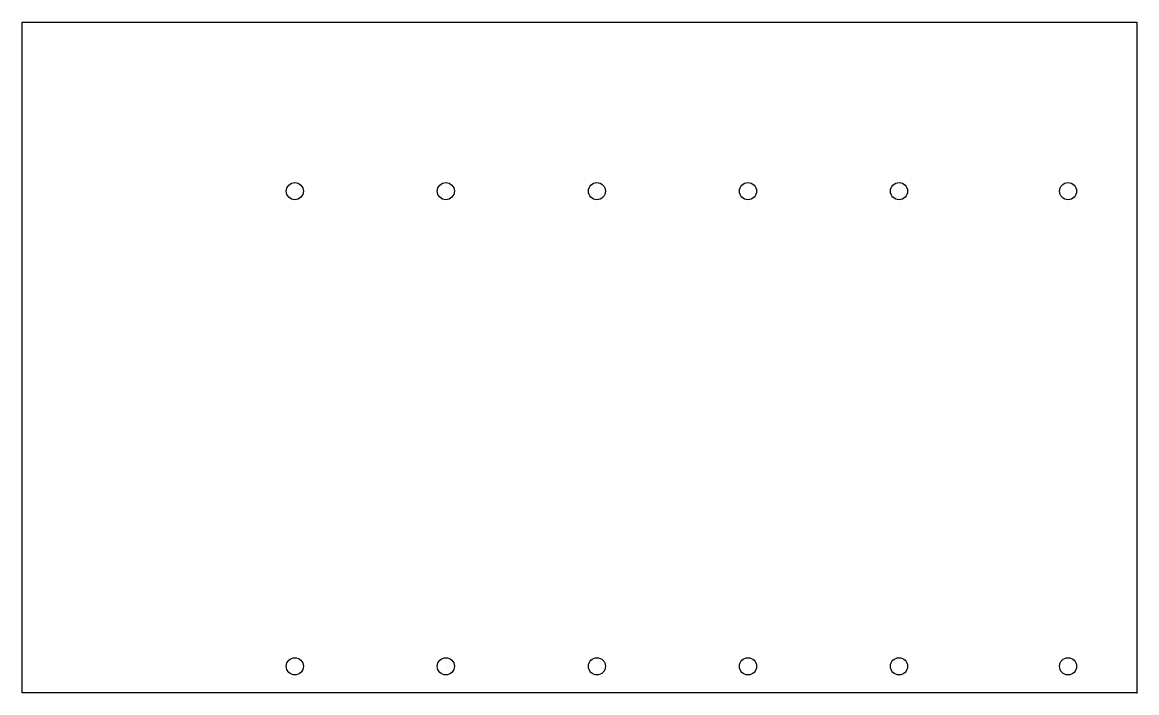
# Model space of a CAD drawing. Header units: millimetres. Extents: x -211 to 0, y 0 to 127.
import ezdxf

# ---------------------------------------------------------------- set-up
doc = ezdxf.new("R2010")
doc.units = ezdxf.units.MM
doc.header["$MEASUREMENT"] = 0
doc.layers.add('screw on plate v3_Sketch1', color=7, linetype='Continuous')

msp = doc.modelspace()

# ---------------------------------------------------------------- linework, layer by layer
at = {"layer": 'screw on plate v3_Sketch1'}
for p, q in [((-211, 127), (0, 127)), ((-211, 0), (-211, 127)), ((0, 127), (0, 0)), ((0, 0), (-211, 0))]:
    msp.add_line(p, q, dxfattribs=at)
for centre in [(-159.4, 95), (-130.8, 95), (-102.2, 95), (-73.6, 95), (-45, 95), (-13, 95), (-159.4, 5), (-130.8, 5), (-102.2, 5), (-73.6, 5), (-73.6, 5), (-45, 5), (-13, 5)]:
    msp.add_circle(centre, 1.62, dxfattribs=at)
msp.add_point((0, 0), dxfattribs=at)

doc.saveas('drawing.dxf')
